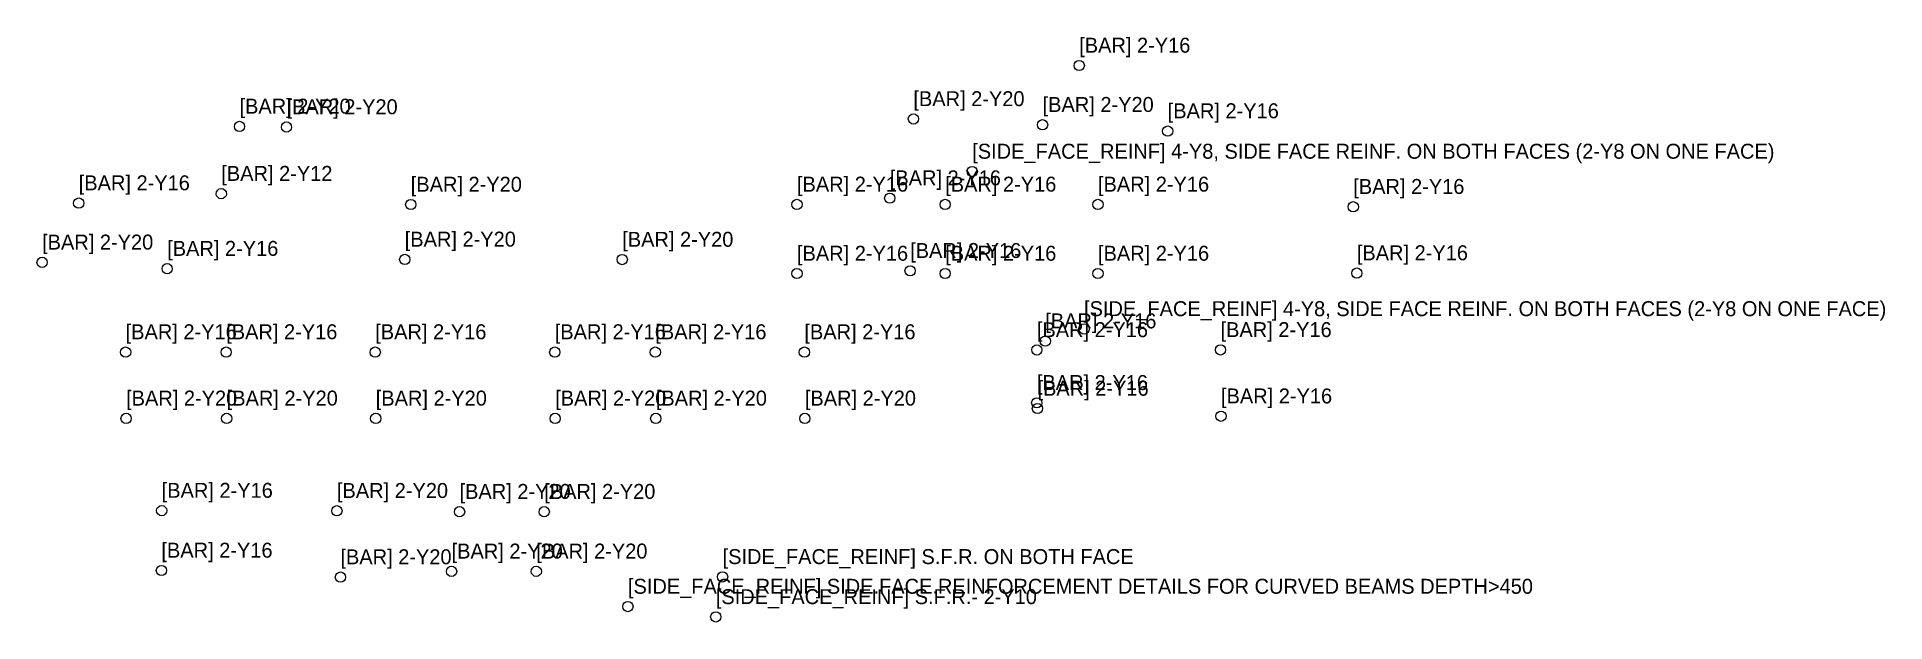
# Model space of a CAD drawing. Header units: metres. Extents: x 2848 to 46103, y 8888 to 22589.
import ezdxf

# ---------------------------------------------------------------- set-up
doc = ezdxf.new("R2010")
doc.units = ezdxf.units.M
doc.layers.add('DEBUG_ANNOTATION_TYPES', color=7, linetype='Continuous')

msp = doc.modelspace()

# ---------------------------------------------------------------- linework, layer by layer
at = {"layer": 'DEBUG_ANNOTATION_TYPES'}
for centre in [(27242.6, 21920.6), (23361.4, 20668.6), (23361.4, 20668.6), (23361.4, 20668.6), (23361.4, 20668.6), (7588.6, 20493.1), (7588.6, 20493.1), (7588.6, 20493.1), (7588.6, 20493.1), (8689.4, 20479.4), (8689.4, 20479.4), (8689.4, 20479.4), (26385.4, 20532.8), (26385.4, 20532.8), (26385.4, 20532.8), (29313.4, 20385.1), (29313.4, 20385.1), (29313.4, 20385.1), (24738.1, 19438), (24738.1, 19438), (24738.1, 19438), (7162.6, 18919.1), (7162.6, 18919.1), (7162.6, 18919.1), (7162.6, 18919.1), (3825.2, 18698.3), (3825.2, 18698.3), (3825.2, 18698.3), (11596.4, 18664.6), (11596.4, 18664.6), (20636.3, 18666.9), (20636.3, 18666.9), (22808.3, 18814.4), (22808.3, 18814.4), (24105.1, 18666.9), (24105.1, 18666.9), (27681.8, 18666.9), (27681.8, 18666.9), (33657, 18612.7), (33657, 18612.7), (2968, 17310.5), (2968, 17310.5), (2968, 17310.5), (2968, 17310.5), (11455.7, 17379.4), (11455.7, 17379.4), (11455.7, 17379.4), (16546.7, 17375.5), (16546.7, 17375.5), (16546.7, 17375.5), (5895.9, 17162.8), (5895.9, 17162.8), (5895.9, 17162.8), (5895.9, 17162.8), (20636.3, 17049.1), (20636.3, 17049.1), (23284.8, 17112.8), (23284.8, 17112.8), (23284.8, 17112.8), (24105.1, 17049.1), (24105.1, 17049.1), (27681.8, 17049.1), (27681.8, 17049.1), (33739.4, 17059.7), (33739.4, 17059.7), (26448.3, 15465), (27355.6, 15751.1), (4923.3, 15210.1), (4923.3, 15210.1), (7277.3, 15210.1), (7277.3, 15210.1), (7277.3, 15210.1), (10766.1, 15210.1), (14966.9, 15210.1), (17321, 15210.1), (20809.8, 15210.1), (26251.2, 15259.2), (30550.2, 15260.5), (26249.5, 14021.4), (26265, 13888.1), (4934.1, 13657.1), (4934.1, 13657.1), (7288.1, 13657.1), (7288.1, 13657.1), (7288.1, 13657.1), (10776.9, 13657.1), (14977.7, 13657.1), (17331.8, 13657.1), (20820.6, 13657.1), (30561, 13707.5), (5767.1, 11496.9), (9868.3, 11493.4), (12738.9, 11471.7), (14721.3, 11471.7), (5760.7, 10095.7), (9950.6, 9940.5), (12553, 10074.9), (12553, 10074.9), (12553, 10074.9), (14535.4, 10074.9), (14535.4, 10074.9), (18895.4, 9945.1), (16679.9, 9250.1), (18736.3, 9007.7)]:
    msp.add_circle(centre, 120, dxfattribs=at)

# ---------------------------------------------------------------- texts
for s, p in [('[BAR] 2-Y16', (27242.6, 22220.6)), ('[BAR] 2-Y20', (23361.4, 20968.6)), ('[BAR] 2-Y20', (23361.4, 20968.6)), ('[BAR] 2-Y20', (23361.4, 20968.6)), ('[BAR] 2-Y20', (23361.4, 20968.6)), ('[BAR] 2-Y20', (26385.4, 20832.8)), ('[BAR] 2-Y20', (26385.4, 20832.8)), ('[BAR] 2-Y20', (26385.4, 20832.8)), ('[BAR] 2-Y20', (7588.6, 20793.1)), ('[BAR] 2-Y20', (7588.6, 20793.1)), ('[BAR] 2-Y20', (7588.6, 20793.1)), ('[BAR] 2-Y20', (7588.6, 20793.1)), ('[BAR] 2-Y20', (8689.4, 20779.4)), ('[BAR] 2-Y20', (8689.4, 20779.4)), ('[BAR] 2-Y20', (8689.4, 20779.4)), ('[BAR] 2-Y16', (29313.4, 20685.1)), ('[BAR] 2-Y16', (29313.4, 20685.1)), ('[BAR] 2-Y16', (29313.4, 20685.1)), ('[SIDE_FACE_REINF] 4-Y8, SIDE FACE REINF. ON BOTH FACES (2-Y8 ON ONE FACE)', (24738.1, 19738)), ('[SIDE_FACE_REINF] 4-Y8, SIDE FACE REINF. ON BOTH FACES (2-Y8 ON ONE FACE)', (24738.1, 19738)), ('[SIDE_FACE_REINF] 4-Y8, SIDE FACE REINF. ON BOTH FACES (2-Y8 ON ONE FACE)', (24738.1, 19738)), ('[BAR] 2-Y12', (7162.6, 19219.1)), ('[BAR] 2-Y12', (7162.6, 19219.1)), ('[BAR] 2-Y12', (7162.6, 19219.1)), ('[BAR] 2-Y12', (7162.6, 19219.1)), ('[BAR] 2-Y16', (22808.3, 19114.4)), ('[BAR] 2-Y16', (22808.3, 19114.4)), ('[BAR] 2-Y16', (3825.2, 18998.3)), ('[BAR] 2-Y16', (3825.2, 18998.3)), ('[BAR] 2-Y16', (3825.2, 18998.3)), ('[BAR] 2-Y20', (11596.4, 18964.6)), ('[BAR] 2-Y20', (11596.4, 18964.6)), ('[BAR] 2-Y16', (20636.3, 18966.9)), ('[BAR] 2-Y16', (20636.3, 18966.9)), ('[BAR] 2-Y16', (24105.1, 18966.9)), ('[BAR] 2-Y16', (24105.1, 18966.9)), ('[BAR] 2-Y16', (27681.8, 18966.9)), ('[BAR] 2-Y16', (27681.8, 18966.9)), ('[BAR] 2-Y16', (33657, 18912.7)), ('[BAR] 2-Y16', (33657, 18912.7)), ('[BAR] 2-Y20', (2968, 17610.5)), ('[BAR] 2-Y20', (2968, 17610.5)), ('[BAR] 2-Y20', (2968, 17610.5)), ('[BAR] 2-Y20', (2968, 17610.5)), ('[BAR] 2-Y16', (5895.9, 17462.8)), ('[BAR] 2-Y16', (5895.9, 17462.8)), ('[BAR] 2-Y16', (5895.9, 17462.8)), ('[BAR] 2-Y16', (5895.9, 17462.8)), ('[BAR] 2-Y20', (11455.7, 17679.4)), ('[BAR] 2-Y20', (11455.7, 17679.4)), ('[BAR] 2-Y20', (11455.7, 17679.4)), ('[BAR] 2-Y20', (16546.7, 17675.5)), ('[BAR] 2-Y20', (16546.7, 17675.5)), ('[BAR] 2-Y20', (16546.7, 17675.5)), ('[BAR] 2-Y16', (23284.8, 17412.8)), ('[BAR] 2-Y16', (23284.8, 17412.8)), ('[BAR] 2-Y16', (23284.8, 17412.8)), ('[BAR] 2-Y16', (20636.3, 17349.1)), ('[BAR] 2-Y16', (20636.3, 17349.1)), ('[BAR] 2-Y16', (24105.1, 17349.1)), ('[BAR] 2-Y16', (24105.1, 17349.1)), ('[BAR] 2-Y16', (27681.8, 17349.1)), ('[BAR] 2-Y16', (27681.8, 17349.1)), ('[BAR] 2-Y16', (33739.4, 17359.7)), ('[BAR] 2-Y16', (33739.4, 17359.7)), ('[BAR] 2-Y16', (26448.3, 15765)), ('[SIDE_FACE_REINF] 4-Y8, SIDE FACE REINF. ON BOTH FACES (2-Y8 ON ONE FACE)', (27355.6, 16051.1)), ('[BAR] 2-Y16', (4923.3, 15510.1)), ('[BAR] 2-Y16', (4923.3, 15510.1)), ('[BAR] 2-Y16', (7277.3, 15510.1)), ('[BAR] 2-Y16', (7277.3, 15510.1)), ('[BAR] 2-Y16', (7277.3, 15510.1)), ('[BAR] 2-Y16', (10766.1, 15510.1)), ('[BAR] 2-Y16', (14966.9, 15510.1)), ('[BAR] 2-Y16', (17321, 15510.1)), ('[BAR] 2-Y16', (20809.8, 15510.1)), ('[BAR] 2-Y16', (26251.2, 15559.2)), ('[BAR] 2-Y16', (30550.2, 15560.5)), ('[BAR] 2-Y20', (4934.1, 13957.1)), ('[BAR] 2-Y20', (4934.1, 13957.1)), ('[BAR] 2-Y20', (7288.1, 13957.1)), ('[BAR] 2-Y20', (7288.1, 13957.1)), ('[BAR] 2-Y20', (7288.1, 13957.1)), ('[BAR] 2-Y20', (10776.9, 13957.1)), ('[BAR] 2-Y20', (14977.7, 13957.1)), ('[BAR] 2-Y20', (17331.8, 13957.1)), ('[BAR] 2-Y20', (20820.6, 13957.1)), ('[BAR] 2-Y16', (26249.5, 14321.4)), ('[BAR] 2-Y16', (26265, 14188.1)), ('[BAR] 2-Y16', (30561, 14007.5)), ('[BAR] 2-Y16', (5767.1, 11796.9)), ('[BAR] 2-Y20', (9868.3, 11793.4)), ('[BAR] 2-Y20', (12738.9, 11771.7)), ('[BAR] 2-Y20', (14721.3, 11771.7)), ('[BAR] 2-Y16', (5760.7, 10395.7)), ('[BAR] 2-Y20', (9950.6, 10240.5)), ('[BAR] 2-Y20', (12553, 10374.9)), ('[BAR] 2-Y20', (12553, 10374.9)), ('[BAR] 2-Y20', (12553, 10374.9)), ('[BAR] 2-Y20', (14535.4, 10374.9)), ('[BAR] 2-Y20', (14535.4, 10374.9)), ('[SIDE_FACE_REINF] S.F.R. ON BOTH FACE', (18895.4, 10245.1)), ('[SIDE_FACE_REINF] SIDE.FACE.REINFORCEMENT DETAILS FOR CURVED BEAMS DEPTH>450', (16679.9, 9550.1)), ('[SIDE_FACE_REINF] S.F.R.- 2-Y10', (18736.3, 9307.7))]:
    msp.add_text(s, height=350, dxfattribs=at).set_placement(p)

doc.saveas('drawing.dxf')
